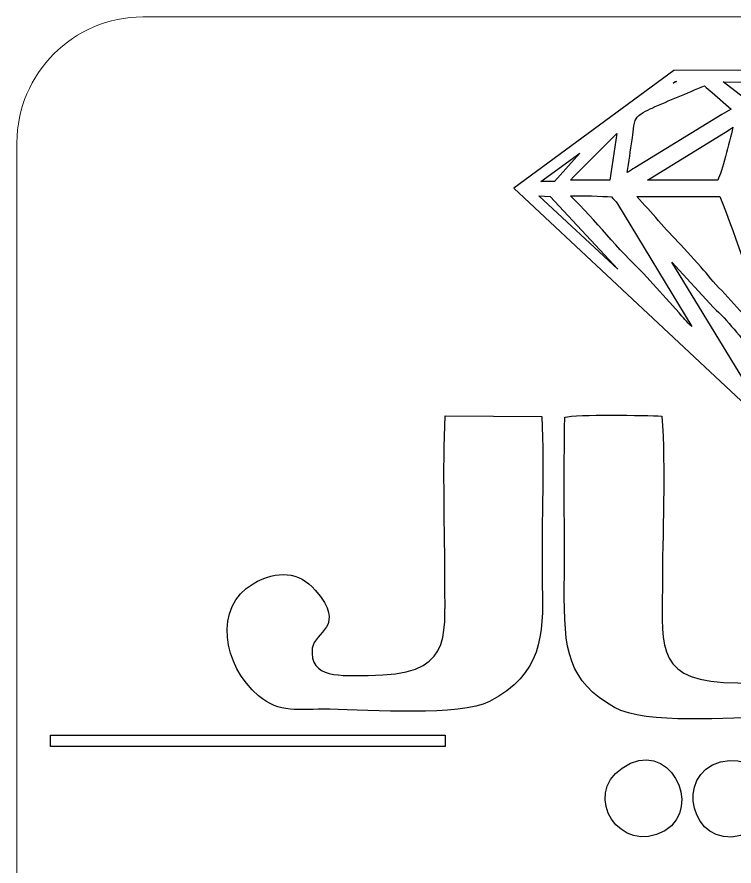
# Model space of a CAD drawing. Header units: millimetres. Extents: x -19.9 to 19.9, y -20 to 19.8.
# Drawn here: x -19.9 to -2.45, y -0.85 to 19.8 of the extents above; entities that cross this region are included whole.
import ezdxf

# ---------------------------------------------------------------- set-up
doc = ezdxf.new("R2010")
doc.units = ezdxf.units.MM
doc.header["$MEASUREMENT"] = 0
doc.layers.add('Layer 1', color=7, linetype='Continuous')

msp = doc.modelspace()

# ---------------------------------------------------------------- linework, layer by layer
at = {"layer": 'Layer 1', "color": 250, "lineweight": 9}
msp.add_open_spline([(16.8405, 19.7999), (16.8405, 19.7999), (-16.8405, 19.7999), (-16.8405, 19.7999), (-18.5232, 19.7999), (-19.9, 18.4231), (-19.9, 16.7404), (-19.9, 16.7404), (-19.9, -16.9405), (-19.9, -16.9405), (-19.9, -18.6232), (-18.5232, -20), (-16.8405, -20), (-16.8405, -20), (16.8405, -20), (16.8405, -20), (18.5232, -20), (19.9, -18.6232), (19.9, -16.9405), (19.9, -16.9405), (19.9, 16.7404), (19.9, 16.7404), (19.9, 18.4231), (18.5232, 19.7999), (16.8405, 19.7999)], degree=3, knots=[0, 0, 0, 0, 0.125, 0.125, 0.125, 0.25, 0.25, 0.25, 0.375, 0.375, 0.375, 0.5, 0.5, 0.5, 0.625, 0.625, 0.625, 0.75, 0.75, 0.75, 0.875, 0.875, 0.875, 1, 1, 1, 1], dxfattribs=at)
at = {"layer": 'Layer 1', "color": 240}
for points, knots in [([(-7.8065, 15.6389), (-7.8065, 15.6389), (-3.9112, 18.5007), (-3.9112, 18.5007), (-3.9112, 18.5007), (4.0066, 18.5167), (4.0066, 18.5167), (4.0066, 18.5167), (7.8065, 15.6548), (7.8065, 15.6548), (7.8065, 15.6548), (-0.0159, 8.357), (-0.0159, 8.357), (-0.0159, 8.357), (-7.8065, 15.6389), (-7.8065, 15.6389)], [0, 0, 0, 0, 0.2, 0.2, 0.2, 0.4, 0.4, 0.4, 0.6, 0.6, 0.6, 0.8, 0.8, 0.8, 1, 1, 1, 1]), ([(-3.8805, 18.2304), (-3.8805, 18.2304), (-3.9307, 18.1876), (-3.9307, 18.1876), (-3.9307, 18.1876), (-3.8451, 18.2312), (-3.8451, 18.2312), (-3.8451, 18.2312), (-3.8805, 18.2304), (-3.8805, 18.2304)], [0, 0, 0, 0, 0.3333333, 0.3333333, 0.3333333, 0.6666667, 0.6666667, 0.6666667, 1, 1, 1, 1]), ([(-2.7169, 18.2192), (-2.7169, 18.2192), (-2.1105, 17.7563), (-2.1105, 17.7563), (-2.1105, 17.7563), (-0.9174, 18.2126), (-0.9174, 18.2126), (-0.9174, 18.2126), (-2.7169, 18.2192), (-2.7169, 18.2192)], [0, 0, 0, 0, 0.3333333, 0.3333333, 0.3333333, 0.6666667, 0.6666667, 0.6666667, 1, 1, 1, 1]), ([(-5.0468, 16.0155), (-4.9853, 16.0551), (-4.9243, 16.0946), (-4.86, 16.1298), (-4.86, 16.1298), (-2.7426, 17.4313), (-2.7426, 17.4313), (-2.6658, 17.4752), (-2.5937, 17.5126), (-2.5218, 17.5561), (-2.5218, 17.5561), (-2.9846, 17.9632), (-2.9846, 17.9632), (-3.0511, 18.0218), (-3.105, 18.0737), (-3.1714, 18.126), (-3.5938, 17.9437), (-4.0256, 17.7727), (-4.4432, 17.5831), (-4.5562, 17.5319), (-4.7707, 17.4398), (-4.8341, 17.3246), (-4.8891, 17.2248), (-4.9098, 16.9353), (-4.9296, 16.8154), (-4.9738, 16.5483), (-5.0012, 16.2814), (-5.0468, 16.0155)], [0, 0, 0, 0, 0.1111111, 0.1111111, 0.1111111, 0.2222222, 0.2222222, 0.2222222, 0.3333333, 0.3333333, 0.3333333, 0.4444444, 0.4444444, 0.4444444, 0.5555556, 0.5555556, 0.5555556, 0.6666667, 0.6666667, 0.6666667, 0.7777778, 0.7777778, 0.7777778, 0.8888889, 0.8888889, 0.8888889, 1, 1, 1, 1]), ([(-6.4246, 15.8327), (-6.4246, 15.8327), (-5.4681, 15.8327), (-5.4681, 15.8327), (-5.4681, 15.8327), (-5.2974, 16.9632), (-5.2974, 16.9632), (-5.2974, 16.9632), (-5.8284, 16.4404), (-5.8284, 16.4404), (-6.0106, 16.2476), (-6.2403, 16.041), (-6.4246, 15.8327)], [0, 0, 0, 0, 0.25, 0.25, 0.25, 0.5, 0.5, 0.5, 0.75, 0.75, 0.75, 1, 1, 1, 1]), ([(-4.5548, 15.8327), (-4.5548, 15.8327), (-2.8465, 15.8327), (-2.8465, 15.8327), (-2.7433, 16.0438), (-2.5655, 16.7275), (-2.4749, 17.1182), (-2.5124, 17.0922), (-2.5499, 17.0658), (-2.5887, 17.0404), (-2.5887, 17.0404), (-4.5548, 15.8327), (-4.5548, 15.8327)], [0, 0, 0, 0, 0.25, 0.25, 0.25, 0.5, 0.5, 0.5, 0.75, 0.75, 0.75, 1, 1, 1, 1]), ([(-6.8196, 15.8), (-6.8196, 15.8), (-6.2005, 16.4837), (-6.2005, 16.4837), (-6.2005, 16.4837), (-7.1521, 15.8), (-7.1521, 15.8), (-7.1521, 15.8), (-6.8196, 15.8), (-6.8196, 15.8)], [0, 0, 0, 0, 0.3333333, 0.3333333, 0.3333333, 0.6666667, 0.6666667, 0.6666667, 1, 1, 1, 1]), ([(-7.1952, 15.4516), (-7.1952, 15.4516), (-5.2766, 13.6631), (-5.2766, 13.6631), (-5.2766, 13.6631), (-6.9247, 15.4316), (-6.9247, 15.4316), (-6.9247, 15.4316), (-7.1952, 15.4516), (-7.1952, 15.4516)], [0, 0, 0, 0, 0.3333333, 0.3333333, 0.3333333, 0.6666667, 0.6666667, 0.6666667, 1, 1, 1, 1]), ([(-3.4795, 12.2721), (-3.4795, 12.2721), (-5.2876, 15.2552), (-5.2876, 15.2552), (-5.3282, 15.3222), (-5.3852, 15.3706), (-5.4328, 15.4281), (-5.6494, 15.4334), (-6.1752, 15.465), (-6.4277, 15.4479), (-5.8092, 14.8484), (-5.2823, 14.1517), (-4.6508, 13.5585), (-4.6508, 13.5585), (-3.7865, 12.6045), (-3.7865, 12.6045), (-3.7031, 12.4984), (-3.5912, 12.3836), (-3.4795, 12.2721)], [0, 0, 0, 0, 0.1666667, 0.1666667, 0.1666667, 0.3333333, 0.3333333, 0.3333333, 0.5, 0.5, 0.5, 0.6666667, 0.6666667, 0.6666667, 0.8333333, 0.8333333, 0.8333333, 1, 1, 1, 1]), ([(-1.3596, 11.61), (-1.3611, 11.6138), (-1.3625, 11.6177), (-1.3639, 11.6214), (-1.4245, 11.7863), (-1.4852, 11.9564), (-1.5524, 12.1185), (-2.0051, 13.2078), (-2.3602, 14.3377), (-2.7943, 15.4344), (-2.7943, 15.4344), (-4.8173, 15.4327), (-4.8173, 15.4327), (-4.4547, 15.0494), (-4.1241, 14.6381), (-3.7443, 14.2595), (-3.7443, 14.2595), (-3.2561, 13.7189), (-3.2561, 13.7189), (-3.0621, 13.5182), (-2.9724, 13.3486), (-2.748, 13.1488), (-2.748, 13.1488), (-2.744, 13.145), (-2.744, 13.145), (-2.744, 13.145), (-1.3596, 11.61), (-1.3596, 11.61)], [0, 0, 0, 0, 0.1111111, 0.1111111, 0.1111111, 0.2222222, 0.2222222, 0.2222222, 0.3333333, 0.3333333, 0.3333333, 0.4444444, 0.4444444, 0.4444444, 0.5555556, 0.5555556, 0.5555556, 0.6666667, 0.6666667, 0.6666667, 0.7777778, 0.7777778, 0.7777778, 0.8888889, 0.8888889, 0.8888889, 1, 1, 1, 1]), ([(-0.4637, 9.2258), (-0.5235, 9.3879), (-0.5841, 9.5497), (-0.6454, 9.7113), (-0.7214, 9.912), (-0.7982, 10.1127), (-0.8774, 10.3122), (-0.9094, 10.3925), (-0.961, 10.5408), (-1.0048, 10.616), (-1.0048, 10.616), (-1.9731, 11.646), (-1.9731, 11.646), (-2.2905, 11.994), (-2.5931, 12.4247), (-2.9463, 12.7296), (-2.9463, 12.7296), (-2.9507, 12.7334), (-2.9507, 12.7334), (-2.9507, 12.7334), (-3.9609, 13.836), (-3.9609, 13.836), (-3.9609, 13.836), (-2.1463, 10.8615), (-2.1463, 10.8615), (-1.855, 10.3969), (-1.527, 10.2475), (-1.1727, 9.8512), (-0.9819, 9.638), (-0.6895, 9.4342), (-0.4637, 9.2258)], [0, 0, 0, 0, 0.1, 0.1, 0.1, 0.2, 0.2, 0.2, 0.3, 0.3, 0.3, 0.4, 0.4, 0.4, 0.5, 0.5, 0.5, 0.6, 0.6, 0.6, 0.7, 0.7, 0.7, 0.8, 0.8, 0.8, 0.9, 0.9, 0.9, 1, 1, 1, 1]), ([(-4.2043, 10.0943), (-4.6, 10.1069), (-6.2947, 10.1459), (-6.5662, 10.0621), (-6.5982, 8.7002), (-6.5662, 7.3196), (-6.5799, 5.955), (-6.5957, 4.3774), (-6.4863, 3.6444), (-5.3552, 3.0048), (-4.6045, 2.5802), (-2.5558, 2.7655), (-1.5249, 2.7706), (-0.7833, 2.7743), (-0.2088, 2.6671), (0.2869, 3.0548), (1.2229, 3.7869), (1.4433, 5.2912), (0.4373, 5.8496), (-0.6748, 6.4669), (-1.3551, 5.4851), (-1.3569, 4.9714), (-1.3585, 4.4673), (-1.0667, 4.6977), (-0.9796, 4.3303), (-0.7627, 3.4153), (-1.9533, 3.5998), (-2.3527, 3.6012), (-4.3671, 3.6086), (-4.193, 4.4233), (-4.193, 5.9032), (-4.193, 7.2108), (-4.1088, 8.8241), (-4.2043, 10.0943)], [0, 0, 0, 0, 0.0909091, 0.0909091, 0.0909091, 0.1818182, 0.1818182, 0.1818182, 0.2727273, 0.2727273, 0.2727273, 0.3636364, 0.3636364, 0.3636364, 0.4545455, 0.4545455, 0.4545455, 0.5454545, 0.5454545, 0.5454545, 0.6363636, 0.6363636, 0.6363636, 0.7272727, 0.7272727, 0.7272727, 0.8181818, 0.8181818, 0.8181818, 0.9090909, 0.9090909, 0.9090909, 1, 1, 1, 1]), ([(-7.1254, 10.0812), (-7.1254, 10.0812), (-9.4792, 10.0982), (-9.4792, 10.0982), (-9.5402, 8.7732), (-9.4856, 7.3301), (-9.4856, 6.0067), (-9.4856, 4.6463), (-9.315, 3.7833), (-11.3552, 3.7854), (-11.9724, 3.786), (-12.8027, 3.6864), (-12.7124, 4.4495), (-12.6657, 4.844), (-11.8597, 4.9671), (-12.6399, 5.8595), (-13.0338, 6.3099), (-13.5566, 6.3566), (-14.1556, 6.0144), (-15.1223, 5.4621), (-14.892, 4.0197), (-14.0213, 3.2893), (-13.502, 2.8537), (-13.0736, 2.9708), (-12.2865, 2.9611), (-11.2841, 2.949), (-9.1237, 2.777), (-8.398, 3.1528), (-7.1227, 3.813), (-7.0865, 4.7517), (-7.1143, 5.955), (-7.1456, 7.3137), (-7.0638, 8.7451), (-7.1254, 10.0812)], [0, 0, 0, 0, 0.0909091, 0.0909091, 0.0909091, 0.1818182, 0.1818182, 0.1818182, 0.2727273, 0.2727273, 0.2727273, 0.3636364, 0.3636364, 0.3636364, 0.4545455, 0.4545455, 0.4545455, 0.5454545, 0.5454545, 0.5454545, 0.6363636, 0.6363636, 0.6363636, 0.7272727, 0.7272727, 0.7272727, 0.8181818, 0.8181818, 0.8181818, 0.9090909, 0.9090909, 0.9090909, 1, 1, 1, 1]), ([(-9.4821, 2.3285), (-9.4821, 2.3285), (-19.0851, 2.3285), (-19.0851, 2.3285), (-19.0851, 2.3285), (-19.0851, 2.0552), (-19.0851, 2.0552), (-19.0851, 2.0552), (-9.4821, 2.0552), (-9.4821, 2.0552), (-9.4821, 2.0552), (-9.4821, 2.3285), (-9.4821, 2.3285)], [0, 0, 0, 0, 0.25, 0.25, 0.25, 0.5, 0.5, 0.5, 0.75, 0.75, 0.75, 1, 1, 1, 1]), ([(-4.9652, 1.6478), (-6.1977, 1.0901), (-5.3961, -0.4537), (-4.3322, -0.0862), (-3.1412, 0.3252), (-3.8764, 2.1405), (-4.9652, 1.6478)], [0, 0, 0, 0, 0.5, 0.5, 0.5, 1, 1, 1, 1]), ([(-2.7764, 1.6822), (-3.9192, 1.3823), (-3.4959, -0.4273), (-2.289, -0.1107), (-1.1187, 0.1961), (-1.5514, 2.0039), (-2.7764, 1.6822)], [0, 0, 0, 0, 0.5, 0.5, 0.5, 1, 1, 1, 1])]:
    msp.add_open_spline(points, degree=3, knots=knots, dxfattribs=at)

doc.saveas('drawing.dxf')
